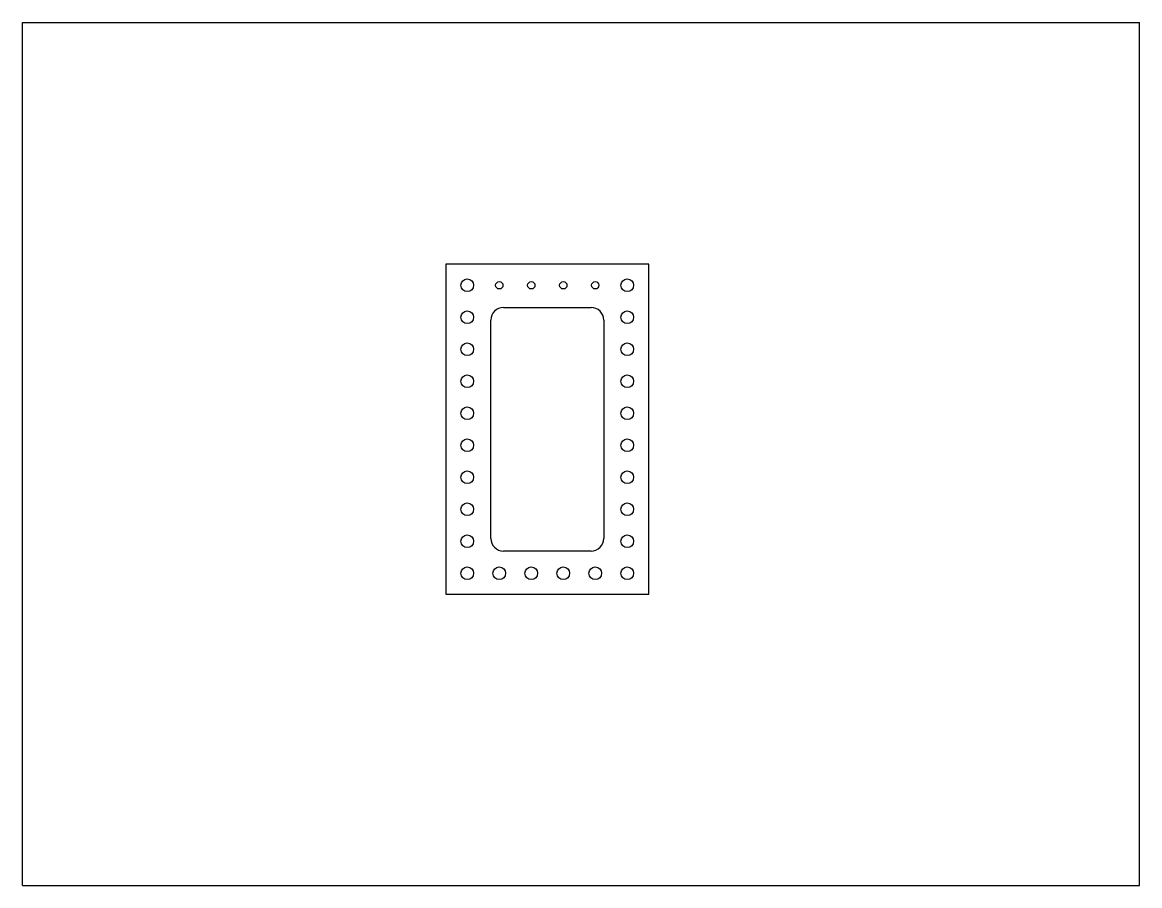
# Model space of a CAD drawing. Header units: inches. Extents: x 0 to 22, y 0 to 17.
import ezdxf

# ---------------------------------------------------------------- set-up
doc = ezdxf.new("R2010")
doc.units = ezdxf.units.IN
doc.header["$LTSCALE"] = 1.21
doc.header["$MEASUREMENT"] = 0
doc.layers.get('0').update_dxf_attribs({"linetype": 'CONTINUOUS'})
doc.layers.add('02___PRT_ALL_AXES', color=7, linetype='CONTINUOUS')

msp = doc.modelspace()

# ---------------------------------------------------------------- linework, layer by layer
at = {"color": 7, "linetype": 'Continuous'}
for p, q in [((0, 0), (0, 17)), ((0, 17), (22, 17)), ((22, 0), (22, 17)), ((8.336, 12.237), (8.336, 5.737)), ((12.336, 12.237), (8.336, 12.237)), ((12.336, 5.737), (12.336, 12.237)), ((9.473, 11.385), (11.198, 11.385)), ((9.223, 6.839), (9.223, 11.135)), ((11.448, 11.135), (11.448, 6.839)), ((11.198, 6.589), (9.473, 6.589)), ((8.336, 5.737), (12.336, 5.737)), ((0, 0), (22, 0))]:
    msp.add_line(p, q, dxfattribs=at)
for centre, start, end in [((9.473, 11.135), 90, 180), ((11.198, 11.135), 0, 90), ((9.473, 6.839), 180, 270), ((11.198, 6.839), 270, 360)]:
    msp.add_arc(centre, 0.25, start, end, dxfattribs=at)
at = {"layer": '02___PRT_ALL_AXES', "color": 7, "linetype": 'Continuous'}
for centre, radius in [((8.761, 11.822), 0.125), ((9.391, 11.822), 0.0725), ((10.021, 11.822), 0.0725), ((10.651, 11.822), 0.0725), ((11.281, 11.822), 0.0725), ((11.911, 11.822), 0.125), ((8.761, 11.192), 0.125), ((11.911, 11.192), 0.125), ((8.761, 10.562), 0.125), ((11.911, 10.562), 0.125), ((8.761, 9.932), 0.125), ((11.911, 9.932), 0.125), ((8.761, 9.302), 0.125), ((11.911, 9.302), 0.125), ((8.761, 8.672), 0.125), ((11.911, 8.672), 0.125), ((8.761, 8.042), 0.125), ((11.911, 8.042), 0.125), ((8.761, 7.412), 0.125), ((11.911, 7.412), 0.125), ((8.761, 6.782), 0.125), ((11.911, 6.782), 0.125), ((8.761, 6.152), 0.125), ((9.391, 6.152), 0.125), ((10.021, 6.152), 0.125), ((10.651, 6.152), 0.125), ((11.281, 6.152), 0.125), ((11.911, 6.152), 0.125)]:
    msp.add_circle(centre, radius, dxfattribs=at)

doc.saveas('drawing.dxf')
